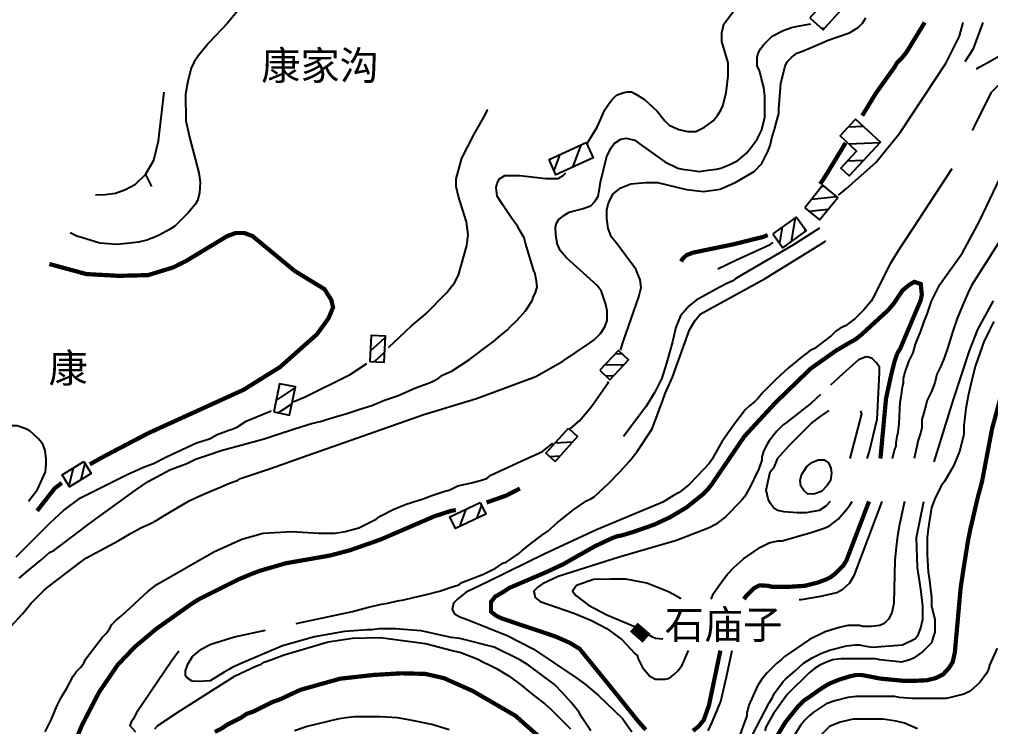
# Model space of a CAD drawing. Extents: x 35515948 to 35520624, y 3302916 to 3308279.
# Drawn here: x 35517177 to 35517751, y 3306052 to 3306470 of the extents above; entities that cross this region are included whole.
import ezdxf

# ---------------------------------------------------------------- set-up
doc = ezdxf.new("R2010")
doc.units = 0
doc.header["$LTSCALE"] = 10000
doc.header["$MEASUREMENT"] = 0
doc.layers.get('0').update_dxf_attribs({"linetype": 'CONTINUOUS'})
for name, color, linetype in [('2111', 7, 'CONTINUOUS'), ('2113', 7, 'CONTINUOUS'), ('8130', 34, 'CONTINUOUS'), ('HY_DX_DGXZ', 3, 'CONTINUOUS')]:
    doc.layers.add(name, color=color, linetype=linetype)
doc.styles.add('仿宋体', font='')
doc.styles.get('仿宋体').set_extended_font_data('文鼎CS仿宋体')

# ---------------------------------------------------------------- blocks, each defined once
blk = doc.blocks.new('1002')
blk.add_lwpolyline([(0, 0), (0.8, 0)])
blk = doc.blocks.new('401')
at = {"const_width": 0.7}
blk.add_lwpolyline([(-0.5, 0), (0.5, 0)], dxfattribs=at)

msp = doc.modelspace()

# ---------------------------------------------------------------- linework, layer by layer
at = {"layer": '2113', "linetype": 'Continuous', "ltscale": 0.005}
for p, q in [((35517652.24, 3306464.87), (35517650.68, 3306464.8)), ((35517675.44, 3306406.88), (35517666.32, 3306406.52)), ((35517508.39, 3306396), (35517503.5, 3306382.88)), ((35517684.93, 3306397.25), (35517666.75, 3306396.53)), ((35517495.92, 3306390.3), (35517492.46, 3306381.01)), ((35517675.34, 3306386.86), (35517665.82, 3306386.48)), ((35517650.85, 3306371.49), (35517652.13, 3306371.63)), ((35517644.76, 3306363.98), (35517659.65, 3306365.54)), ((35517643.12, 3306356.93), (35517654.65, 3306358.14)), ((35517635.02, 3306352.99), (35517632.74, 3306338.89)), ((35517627.26, 3306347.39), (35517625.74, 3306338.04)), ((35517640.76, 3306346.13), (35517640.49, 3306344.49)), ((35517383.92, 3306274.08), (35517392.78, 3306282.18)), ((35517384.31, 3306282.75), (35517384.89, 3306283.28)), ((35517386.21, 3306267.86), (35517392.39, 3306273.51)), ((35517528.6, 3306272.56), (35517532.54, 3306272.68)), ((35517522.36, 3306265.96), (35517533.97, 3306266.29)), ((35517523.05, 3306259.55), (35517527.74, 3306259.69)), ((35517328.24, 3306244.99), (35517339.57, 3306252.43)), ((35517330.2, 3306254.45), (35517330.75, 3306254.81)), ((35517329.48, 3306237.64), (35517337.61, 3306242.98)), ((35517501.49, 3306228.12), (35517500.53, 3306228.07)), ((35517503.43, 3306220.29), (35517493.03, 3306219.74)), ((35517215.21, 3306207.83), (35517212.81, 3306198)), ((35517495.94, 3306211.96), (35517490.17, 3306211.66)), ((35517208.35, 3306205.03), (35517205.78, 3306194.47)), ((35517440.34, 3306180.77), (35517436.63, 3306170.39)), ((35517449.57, 3306183.04), (35517446.77, 3306175.19))]:
    msp.add_line(p, q, dxfattribs=at)
for points in [[(35517643.61, 3306471.24), (35517651.5, 3306464.06), (35517662.09, 3306475.69), (35517654.2, 3306482.87)], [(35517685.36, 3306397.72), (35517666.96, 3306377.79), (35517662.02, 3306382.35), (35517671.26, 3306392.37), (35517661.54, 3306401.34), (35517670.7, 3306411.26)], [(35517511.59, 3306397.46), (35517515.7, 3306388.45), (35517493.66, 3306378.38), (35517489.54, 3306387.39)], [(35517640.66, 3306358.92), (35517649.48, 3306351.77), (35517660.25, 3306365.05), (35517651.42, 3306372.2)], [(35517621.83, 3306343.47), (35517627.73, 3306335.28), (35517641.45, 3306345.18), (35517635.54, 3306353.36)], [(35517383.64, 3306267.98), (35517392.12, 3306267.6), (35517392.81, 3306282.92), (35517384.33, 3306283.31)], [(35517519.49, 3306262.92), (35517525.46, 3306257.28), (35517536.49, 3306268.95), (35517530.51, 3306274.59)], [(35517326.83, 3306238.19), (35517336.21, 3306236.25), (35517339.68, 3306252.96), (35517330.3, 3306254.9)], [(35517500.98, 3306228.58), (35517506.46, 3306223.65), (35517493.21, 3306208.93), (35517487.73, 3306213.85)], [(35517214.6, 3306208.83), (35517218.92, 3306201.72), (35517206.11, 3306193.92), (35517201.78, 3306201.04)], [(35517448.76, 3306184.76), (35517452.1, 3306177.71), (35517434.17, 3306169.23), (35517430.84, 3306176.27)]]:
    msp.add_lwpolyline(points, close=True, dxfattribs=at)
at = {"layer": 'HY_DX_DGXZ', "linetype": 'Continuous', "ltscale": 0.005, "flags": 128}
for points, elevation in [([(35517305.89, 3306475.68), (35517299.54, 3306468.06), (35517288.74, 3306456.63), (35517282.4, 3306449.01), (35517279.85, 3306445.2), (35517277.95, 3306441.39), (35517276.05, 3306433.77), (35517274.77, 3306426.15), (35517274.97, 3306410.31), (35517277.32, 3306399.8), (35517282.61, 3306379.58), (35517283.31, 3306374.02), (35517283.03, 3306367.73), (35517281.76, 3306363.28), (35517280.49, 3306360.74), (35517276.05, 3306355.66), (35517268.42, 3306348.04), (35517265.25, 3306346.14), (35517259.53, 3306342.96), (35517256.99, 3306341.69), (35517251.91, 3306339.79), (35517246.84, 3306338.52), (35517241.76, 3306337.88), (35517234.13, 3306337.25), (35517223.98, 3306337.88), (35517213.81, 3306341.06), (35517210.37, 3306342.18), (35517206.48, 3306343.99)], 405), ([(35517745.88, 3306468.46), (35517740.05, 3306452.4), (35517735.31, 3306445.13)], 435), ([(35517742.29, 3306441.08), (35517744.13, 3306442.16), (35517748.43, 3306444.64), (35517763.14, 3306452.78), (35517766.27, 3306453.45), (35517768.81, 3306453.45), (35517771.98, 3306453.45), (35517775.16, 3306451.55), (35517777.06, 3306449.64), (35517778.97, 3306447.1), (35517781.51, 3306438.85), (35517782.14, 3306435.04), (35517782.78, 3306427.42), (35517782.14, 3306421.7), (35517781.51, 3306415.99), (35517780.87, 3306412.18), (35517780.45, 3306406.46), (35517773.51, 3306378.11), (35517769.42, 3306364.25), (35517760.59, 3306346.93), (35517757.38, 3306341.69), (35517754.97, 3306337.83), (35517739.26, 3306312.92)], 440), ([(35517743.93, 3306351.07), (35517755.93, 3306376.11), (35517760.01, 3306387.56), (35517762.53, 3306400.5), (35517760.27, 3306427.32), (35517758.88, 3306430.36), (35517757.06, 3306431.48), (35517754.54, 3306430.79), (35517750.64, 3306426.88), (35517740.74, 3306406.92), (35517739.56, 3306404.65)], 445), ([(35517221.47, 3306366.46), (35517227.16, 3306366.76), (35517233.22, 3306367.6), (35517239.21, 3306369.68), (35517245.11, 3306372.89), (35517251.1, 3306378.62), (35517255.96, 3306387.13), (35517258.66, 3306398.41), (35517262.09, 3306427.32)], 410), ([(35517727.58, 3306381.91), (35517704.89, 3306347.2), (35517696.91, 3306335.05), (35517691.18, 3306325.85), (35517681.16, 3306305.95), (35517680.03, 3306303.68), (35517675.59, 3306298.6), (35517670.51, 3306293.52), (35517667.33, 3306290.98), (35517664.79, 3306289.08), (35517661.62, 3306287.81), (35517659.08, 3306285.9), (35517656.53, 3306283.36), (35517646.38, 3306275.74), (35517643.84, 3306274.47), (35517638.76, 3306270.66), (35517631.13, 3306264.31), (35517623.52, 3306257.33), (35517615.9, 3306249.71), (35517613.35, 3306246.53), (35517610.81, 3306243.99), (35517608.27, 3306242.09), (35517605.73, 3306239.55), (35517598.75, 3306230.66), (35517591.77, 3306220.5), (35517587.32, 3306212.88), (35517586.05, 3306210.34), (35517584.15, 3306207.8), (35517577.16, 3306200.18), (35517572.08, 3306195.1), (35517566.37, 3306190.65), (35517563.19, 3306188.75), (35517556.78, 3306184.79), (35517517.7, 3306168.42), (35517487.12, 3306154.24), (35517453.39, 3306137.86), (35517440.63, 3306131.6), (35517435.55, 3306127.79), (35517433.01, 3306125.25), (35517432.38, 3306121.44), (35517433.65, 3306118.9), (35517436.82, 3306116.99), (35517441.1, 3306115.5), (35517464.74, 3306106.05), (35517480.18, 3306098.18), (35517505.4, 3306081.17), (35517511.12, 3306076.99), (35517518.74, 3306070.64), (35517532.99, 3306056.95), (35517538.42, 3306049.05)], 445), ([(35517692.54, 3306210.68), (35517693.69, 3306215.63), (35517694.63, 3306217.96), (35517694.63, 3306219.86), (35517695.27, 3306223.67), (35517695.91, 3306226.21), (35517696.54, 3306231.29), (35517697.17, 3306243.99), (35517697.81, 3306248.44), (35517698.45, 3306252.88), (35517699.08, 3306255.42), (35517699.08, 3306257.96), (35517699.72, 3306260.5), (35517702.26, 3306268.12), (35517704.8, 3306273.2), (35517706.06, 3306278.28), (35517709.24, 3306285.9), (35517711.15, 3306290.98), (35517713.05, 3306296.06), (35517715.59, 3306303.68), (35517720.53, 3306313.56), (35517733.88, 3306332.27), (35517743.93, 3306351.07), (35517743.93, 3306351.07)], 445), ([(35517649.43, 3306346.79), (35517634.68, 3306337.29), (35517625.99, 3306332.29), (35517604.22, 3306319.72), (35517600.02, 3306317.02), (35517598.12, 3306315.75), (35517594.3, 3306313.84), (35517590.49, 3306311.94), (35517587.95, 3306310.67), (35517582.24, 3306307.49), (35517576.52, 3306304.32), (35517572.32, 3306300.96), (35517567.23, 3306295.02), (35517564.47, 3306288.24), (35517562.46, 3306279.55), (35517559.07, 3306266.94), (35517556.31, 3306258.24), (35517552.07, 3306249.87), (35517546.77, 3306241.18), (35517533.62, 3306223.75)], 435), ([(35517340.18, 3306113.04), (35517373.32, 3306120.17), (35517382.85, 3306122.71), (35517390.47, 3306124.61), (35517394.28, 3306125.25), (35517399.99, 3306126.52), (35517403.8, 3306127.15), (35517409.52, 3306128.42), (35517417.14, 3306130.33), (35517424.76, 3306132.23), (35517426.66, 3306132.87), (35517430.47, 3306134.14), (35517436.19, 3306136.04), (35517438.09, 3306137.31), (35517450.79, 3306142.39), (35517455.87, 3306144.93), (35517457.78, 3306145.57), (35517462.22, 3306148.74), (35517464.13, 3306149.38), (35517471.75, 3306154.46), (35517473.65, 3306156.36), (35517479.37, 3306160.81), (35517485.08, 3306165.25), (35517488.89, 3306167.79), (35517494.61, 3306172.87), (35517500.32, 3306177.32), (35517504.13, 3306180.49), (35517511.75, 3306185.57), (35517514.3, 3306186.84), (35517516.2, 3306188.11), (35517524.45, 3306195.73), (35517532.08, 3306203.35), (35517537.16, 3306209.07), (35517541.6, 3306214.78), (35517550.49, 3306228.12), (35517556.84, 3306245.26), (35517558.11, 3306249.07), (35517562.51, 3306258.76), (35517572.6, 3306286.8), (35517575.75, 3306292.15), (35517578.9, 3306295.93), (35517617.36, 3306317.03), (35517646.56, 3306335.22), (35517652.29, 3306338.69), (35517653.19, 3306339.28)], 440), ([(35517739.26, 3306312.92), (35517737.18, 3306308.76), (35517734.01, 3306301.14), (35517730.83, 3306293.52), (35517728.29, 3306285.9), (35517725.12, 3306275.74), (35517723.21, 3306270.66), (35517721.3, 3306265.58), (35517718.77, 3306260.5), (35517717.49, 3306255.42), (35517715.59, 3306250.34), (35517713.05, 3306245.26), (35517712.41, 3306242.72), (35517711.15, 3306237.64), (35517709.88, 3306233.83), (35517709.88, 3306228.75), (35517709.24, 3306226.21), (35517707.78, 3306221.57), (35517705.36, 3306210.68)], 440), ([(35517677.62, 3306210.68), (35517678.85, 3306214.25), (35517683.41, 3306233.86), (35517684.47, 3306253.47), (35517684.78, 3306261.63), (35517684.78, 3306264.71), (35517683.09, 3306267.25), (35517680.54, 3306269.8), (35517678.32, 3306270.65), (35517676.94, 3306270.86), (35517672.38, 3306268.95), (35517663.16, 3306260.79), (35517655.91, 3306254.07)], 455), ([(35517650.01, 3306248.6), (35517644.4, 3306243.4), (35517629.87, 3306231.93), (35517629.87, 3306231.93)], 455), ([(35517655.76, 3306185.3), (35517653.09, 3306182.56), (35517649.17, 3306180.02), (35517641.3, 3306178.59), (35517636.22, 3306178.59), (35517628.59, 3306179.22), (35517624.78, 3306179.86), (35517622.24, 3306181.76), (35517620.34, 3306184.3), (35517619.07, 3306186.84), (35517617.8, 3306191.92), (35517620.34, 3306202.72), (35517622.88, 3306205.89), (35517624.78, 3306210.97), (35517631.77, 3306218.59), (35517644.47, 3306231.29), (35517650.19, 3306235.74), (35517655.05, 3306238.98)], 460), ([(35517673.73, 3306238.78), (35517674.31, 3306237.01), (35517667.36, 3306210.68)], 460), ([(35517629.87, 3306231.93), (35517627.96, 3306230.66), (35517624.15, 3306226.85), (35517619.7, 3306221.13), (35517618.44, 3306219.23), (35517616.53, 3306215.42), (35517615.26, 3306211.61), (35517615.26, 3306209.7), (35517613.35, 3306203.99), (35517611.45, 3306200.18), (35517609.55, 3306196.37), (35517607.64, 3306192.56), (35517605.1, 3306188.11), (35517603.2, 3306185.57), (35517593.67, 3306176.05), (35517587.95, 3306171.6), (35517584.15, 3306169.7), (35517564.98, 3306162.12), (35517530.94, 3306152.35), (35517495, 3306141.01), (35517485.72, 3306136.68), (35517483.18, 3306134.77), (35517480.64, 3306132.23), (35517481.27, 3306128.42), (35517484.28, 3306126.21), (35517504.14, 3306119.28), (35517514.23, 3306115.19), (35517523.69, 3306110.15), (35517532.83, 3306103.53), (35517540.33, 3306095.4), (35517541.6, 3306094.13), (35517542.23, 3306092.23), (35517544.77, 3306087.15), (35517549.22, 3306082.07), (35517552.4, 3306080.16), (35517558.11, 3306080.16), (35517560.65, 3306080.8), (35517563.19, 3306082.7), (35517565.73, 3306085.24), (35517568.27, 3306088.42), (35517569.54, 3306091.59), (35517571.97, 3306097.12)], 455), ([(35517585.34, 3306127.52), (35517586.84, 3306130.94), (35517589.86, 3306135.41), (35517593.67, 3306140.49), (35517594.94, 3306142.39), (35517598.75, 3306146.2), (35517604.47, 3306151.28), (35517607.01, 3306153.19), (35517614.62, 3306158.27), (35517619.7, 3306160.81), (35517624.78, 3306162.08), (35517627.33, 3306162.08), (35517645.1, 3306167.16), (35517652.73, 3306169.7), (35517655.27, 3306170.97), (35517660.34, 3306174.78), (35517665.42, 3306180.49), (35517667.33, 3306183.03), (35517668.69, 3306185.3)], 455), ([(35517699.73, 3306185.3), (35517696.54, 3306170.97), (35517695.27, 3306163.35), (35517694.63, 3306158.27), (35517694, 3306150.65), (35517693.37, 3306125.25), (35517692.09, 3306119.53), (35517690.19, 3306115.72), (35517687.65, 3306113.18), (35517685.11, 3306111.91), (35517680.03, 3306111.28), (35517674.95, 3306111.28), (35517673.05, 3306111.91), (35517668.6, 3306111.91), (35517666.06, 3306111.91), (35517663.52, 3306111.28), (35517660.34, 3306110.64), (35517658.39, 3306110.06), (35517652.77, 3306108.25), (35517643.55, 3306103.69), (35517628.59, 3306093.5), (35517626.69, 3306091.59), (35517624.15, 3306089.69), (35517618.44, 3306083.97), (35517615.26, 3306080.16), (35517612.72, 3306076.35), (35517610.18, 3306070.64), (35517607.64, 3306064.92), (35517607.01, 3306062.38), (35517606.37, 3306060.48), (35517606.37, 3306058.57), (35517605.1, 3306054.76), (35517602.56, 3306047.78)], 440), ([(35517637.47, 3306127.27), (35517638.78, 3306127.33), (35517650.23, 3306129.24), (35517659.55, 3306131.47), (35517663.16, 3306133.48), (35517667.4, 3306137.08), (35517670.16, 3306141.85), (35517686.45, 3306185.3)], 445), ([(35517560.25, 3306131.88), (35517547.33, 3306136.92), (35517535.03, 3306139.44), (35517525.89, 3306139.44), (35517515.81, 3306139.12), (35517505.72, 3306135.66), (35517503.5, 3306132.23), (35517505.4, 3306129.69), (35517512.79, 3306123.91), (35517523.69, 3306118.34), (35517539.69, 3306111.63), (35517546.65, 3306107.69), (35517550.36, 3306105.37), (35517552.44, 3306104.44), (35517556.76, 3306104.05)], 460), ([(35517567.46, 3306127.52), (35517567.23, 3306127.86), (35517563.19, 3306130.33), (35517560.25, 3306131.88)], 460), ([(35517514.3, 3306049.68), (35517509.21, 3306057.3), (35517507.31, 3306060.48), (35517505.4, 3306063.02), (35517502.86, 3306066.19), (35517497.78, 3306071.91), (35517492.7, 3306076.99), (35517477.46, 3306088.42), (35517472.38, 3306091.59), (35517457.14, 3306099.21), (35517436.82, 3306104.29), (35517431.74, 3306104.93), (35517413.96, 3306108.74), (35517406.34, 3306109.37), (35517398.72, 3306110.01), (35517393.64, 3306110.01), (35517389.2, 3306110.01), (35517384.75, 3306109.37), (35517382.21, 3306109.37), (35517368.69, 3306108.46), (35517350.99, 3306105.18), (35517332.05, 3306099.85), (35517307.92, 3306089.69), (35517302.2, 3306087.15), (35517300.3, 3306085.88), (35517297.46, 3306084.4), (35517289.3, 3306079.31), (35517282.83, 3306078.79), (35517278.7, 3306079.1), (35517275.84, 3306080.8), (35517274.77, 3306082.18), (35517274.77, 3306085.25), (35517276.15, 3306089.17), (35517278.91, 3306093.62), (35517284.31, 3306098.18), (35517289.62, 3306100.94), (35517303.61, 3306105.18), (35517321.96, 3306109.12)], 440), ([(35517583.51, 3306049.68), (35517586.05, 3306054.76), (35517591.08, 3306067.02), (35517594.47, 3306081.54), (35517597.71, 3306097.12)], 445)]:
    msp.add_lwpolyline(points, dxfattribs=dict(at, elevation=elevation))
at = {"layer": 'HY_DX_DGXZ', "linetype": 'Continuous', "ltscale": 0.005}
for points, elevation in [([(35517512.37, 3306397.35), (35517518.02, 3306406.46), (35517522.43, 3306416.86), (35517524.97, 3306420.43), (35517526.87, 3306422.97), (35517529.41, 3306425.51), (35517533.22, 3306426.78), (35517535.76, 3306427.42), (35517538.3, 3306427.42), (35517540.84, 3306426.15), (35517545.92, 3306422.97), (35517553.54, 3306415.99), (35517557.99, 3306410.27), (35517560.53, 3306407.73), (35517566.24, 3306405.19), (35517571.32, 3306403.92), (35517576.4, 3306403.92), (35517581.48, 3306406.46), (35517586.56, 3306410.27), (35517589.1, 3306413.45), (35517591.01, 3306416.62), (35517592.28, 3306419.16), (35517594.18, 3306426.78), (35517594.82, 3306431.86), (35517595.45, 3306436.94), (35517595.45, 3306444.56), (35517591.64, 3306457.26), (35517591.64, 3306462.34), (35517592.91, 3306467.42), (35517598.63, 3306475.04)], 410), ([(35517531.72, 3306274.71), (35517533.55, 3306280.31), (35517542.58, 3306306.32), (35517543.97, 3306311.79), (35517543.45, 3306316.21), (35517540.76, 3306322.64), (35517529.33, 3306337.89), (35517526.52, 3306341.47), (35517524.44, 3306346.68), (35517523.74, 3306352.5), (35517523.74, 3306357.7), (35517524.61, 3306361.87), (35517527.39, 3306367.17), (35517531.99, 3306370.64), (35517537.98, 3306373.15), (35517546.66, 3306373.85), (35517553.6, 3306373.85), (35517570.79, 3306369.68), (35517580.94, 3306368.55), (35517590.75, 3306369.94), (35517599.95, 3306374.02), (35517610.8, 3306380.27), (35517615.32, 3306385.05), (35517618.79, 3306392.16), (35517620.22, 3306395.67), (35517621.49, 3306400.75), (35517622.76, 3306405.19), (35517624.03, 3306409.64), (35517625.3, 3306414.72), (35517625.3, 3306417.26), (35517625.93, 3306424.88), (35517626.57, 3306432.5), (35517629.11, 3306442.66), (35517630.38, 3306445.2), (35517632.92, 3306447.74), (35517636.09, 3306450.28), (35517639.27, 3306451.55), (35517646.89, 3306454.72), (35517654.51, 3306457.9), (35517659.59, 3306459.8), (35517667.21, 3306462.34), (35517672.29, 3306465.52), (35517674.83, 3306468.06), (35517676.73, 3306471.23)], 420), ([(35517171.39, 3306111.28), (35517178.38, 3306118.9), (35517183.46, 3306125.25), (35517191.08, 3306132.87), (35517193.62, 3306134.77), (35517199.33, 3306139.22), (35517201.87, 3306141.12), (35517205.05, 3306143.66), (35517212.67, 3306149.38), (35517216.16, 3306152.03), (35517234.89, 3306162.08), (35517242.51, 3306166.52), (35517248.23, 3306169.7), (35517253.94, 3306172.24), (35517257.75, 3306174.14), (35517261.56, 3306176.68), (35517269.18, 3306181.13), (35517276.8, 3306185.57), (35517280.61, 3306187.48), (35517286.33, 3306190.02), (35517295.85, 3306193.83), (35517299.66, 3306195.73), (35517303.47, 3306197), (35517305.38, 3306197.64), (35517307.28, 3306198.91), (35517324.43, 3306204.62), (35517328.24, 3306205.89), (35517343.28, 3306211.21), (35517415.47, 3306236.72), (35517446.68, 3306246.17), (35517481.67, 3306259.08), (35517497.74, 3306268.22), (35517513.5, 3306278.93), (35517516.2, 3306280.82), (35517520.01, 3306284.63), (35517522.55, 3306288.44), (35517523.82, 3306292.25), (35517523.82, 3306297.97), (35517523.19, 3306301.78), (35517520.65, 3306309.4), (35517520.42, 3306309.77), (35517518.01, 3306313), (35517499.87, 3306329.23), (35517496.14, 3306333.66), (35517494.32, 3306337.74), (35517493.62, 3306343.04), (35517493.34, 3306347.27), (35517493.85, 3306349.31), (35517495.12, 3306351.85), (35517498.3, 3306354.39), (35517501.47, 3306356.3), (35517509.09, 3306358.2), (35517514.17, 3306360.11), (35517516.71, 3306362.65), (35517518.62, 3306365.82), (35517519.25, 3306369), (35517519.89, 3306374.08), (35517523.7, 3306389.32), (35517526.24, 3306394.4), (35517528.14, 3306396.94), (35517531.95, 3306399.48), (35517535.13, 3306400.11), (35517540.21, 3306398.84), (35517542.75, 3306396.94), (35517557.99, 3306386.14), (35517565.61, 3306382.33), (35517568.15, 3306381.7), (35517573.23, 3306381.06), (35517578.31, 3306380.43), (35517583.39, 3306381.06), (35517588.47, 3306381.7), (35517591.01, 3306382.33), (35517596.09, 3306384.24), (35517601.17, 3306386.78), (35517606.25, 3306391.22), (35517608.79, 3306394.4), (35517612.6, 3306399.48), (35517615.14, 3306404.56), (35517617.04, 3306412.18), (35517617.04, 3306424.88), (35517616.41, 3306429.96), (35517615.14, 3306435.04), (35517613.87, 3306440.12), (35517612.6, 3306442.66), (35517612.6, 3306447.74), (35517613.23, 3306450.28), (35517614.5, 3306452.82), (35517616.41, 3306455.36), (35517621.49, 3306460.44), (35517627.84, 3306463.61), (35517632.92, 3306465.52), (35517635.46, 3306466.15), (35517644.21, 3306467.57)], 415), ([(35517660.58, 3306366.41), (35517665.4, 3306370.38), (35517682.67, 3306385.74), (35517697.08, 3306403.45), (35517724.25, 3306444.59), (35517732.06, 3306460.39), (35517734.24, 3306468.46)], 430), ([(35517394.59, 3306276.38), (35517408.25, 3306289.08), (35517416.5, 3306296.06), (35517429.2, 3306308.76), (35517431.11, 3306311.3), (35517433.65, 3306314.48), (35517436, 3306319.09), (35517440.88, 3306336.61), (35517441.72, 3306342.86), (35517440.85, 3306350.59), (35517435.99, 3306365.52), (35517434.6, 3306371.5), (35517434.6, 3306375.93), (35517438.07, 3306388.26), (35517445.19, 3306402.06), (35517451.87, 3306413.78), (35517453.26, 3306416.73), (35517453.28, 3306416.89)], 405), ([(35517176.47, 3306139.85), (35517181.55, 3306144.3), (35517189.17, 3306150.65), (35517194.25, 3306155.09), (35517196.79, 3306156.36), (35517212.03, 3306167.79), (35517217.11, 3306171.6), (35517245.05, 3306191.92), (35517252.67, 3306197), (35517265.37, 3306203.99), (35517275.53, 3306207.8), (35517280.61, 3306210.34), (35517288.23, 3306212.88), (35517295.85, 3306215.42), (35517321.25, 3306222.4), (35517328.87, 3306224.94), (35517339.03, 3306228.12), (35517349.19, 3306231.29), (35517354.27, 3306232.56), (35517364.43, 3306235.74), (35517369.51, 3306237.01), (35517377.13, 3306239.55), (35517384.75, 3306242.09), (35517392.37, 3306245.26), (35517399.99, 3306247.8), (35517410.15, 3306252.25), (35517420.31, 3306256.06), (35517424.12, 3306257.96), (35517426.66, 3306259.87), (35517432.29, 3306262.48), (35517442.47, 3306269.27), (35517454.6, 3306278.28), (35517456.51, 3306279.55), (35517460.95, 3306283.36), (35517464.76, 3306286.54), (35517466.67, 3306288.44), (35517470.48, 3306292.25), (35517475.56, 3306297.97), (35517479.37, 3306303.68), (35517480, 3306304.95), (35517480, 3306305.59), (35517481.27, 3306308.13), (35517482.53, 3306311.88), (35517482.22, 3306315.48), (35517481.16, 3306320.57), (35517480.81, 3306321.1), (35517475.66, 3306338.05), (35517474.8, 3306341.06), (35517472.26, 3306345.5), (35517470.99, 3306348.04), (35517467.18, 3306353.12), (35517462.1, 3306360.74), (35517458.92, 3306365.82), (35517458.29, 3306370.9), (35517458.92, 3306373.44), (35517460.2, 3306375.98), (35517463.37, 3306377.89), (35517467.18, 3306377.89), (35517472.26, 3306377.89), (35517487.63, 3306376.11), (35517494.75, 3306376.11), (35517497.96, 3306377.93), (35517499.38, 3306379.51)], 410), ([(35517589.39, 3306322.87), (35517600.39, 3306328.19), (35517620.15, 3306337.19), (35517622.02, 3306338.35)], 430), ([(35517717.1, 3306208.7), (35517728.56, 3306245.63), (35517737.99, 3306274.25), (35517743.08, 3306286.86), (35517749.87, 3306299.48), (35517752.22, 3306303.93)], 435), ([(35517752.42, 3306291.62), (35517749.88, 3306286.54), (35517748.61, 3306284), (35517746.69, 3306280.19), (35517741.62, 3306265.58), (35517739.72, 3306257.96), (35517738.45, 3306252.88), (35517737.18, 3306247.8), (35517735.91, 3306240.18), (35517735.27, 3306235.1), (35517734.64, 3306230.02), (35517734.64, 3306224.94), (35517732.1, 3306214.78), (35517728.92, 3306207.16), (35517727.66, 3306204.62), (35517723.21, 3306197), (35517721.3, 3306194.46), (35517717.49, 3306186.84), (35517715.59, 3306181.76), (35517714.32, 3306174.14), (35517713.69, 3306169.06), (35517713.05, 3306163.98), (35517713.05, 3306153.82), (35517713.69, 3306143.66), (35517714.32, 3306138.58), (35517714.95, 3306133.5), (35517715.59, 3306128.42), (35517715.59, 3306123.34), (35517717.49, 3306115.72), (35517717.49, 3306110.64), (35517717.49, 3306108.1), (35517716.86, 3306105.56), (35517715.59, 3306101.75), (35517710.51, 3306096.67), (35517705.43, 3306092.86), (35517702.89, 3306091.59), (35517697.81, 3306090.32), (35517692.73, 3306090.96), (35517685.11, 3306091.59), (35517682.57, 3306092.23), (35517662.25, 3306092.23), (35517657.17, 3306091.59), (35517652.09, 3306089.69), (35517649.55, 3306088.42), (35517646.38, 3306086.51), (35517643.2, 3306083.97), (35517630.5, 3306071.27), (35517626.69, 3306066.19), (35517623.52, 3306061.75), (35517622.24, 3306059.84), (35517617.8, 3306052.22), (35517617.16, 3306049.68)], 430), ([(35517338.24, 3306244.18), (35517345.37, 3306247.11), (35517372.08, 3306260.26), (35517381.85, 3306266.91)], 405), ([(35517502.27, 3306228.41), (35517507.55, 3306233.02), (35517514.55, 3306241.5), (35517524.3, 3306255.17), (35517524.8, 3306256.28)], 420), ([(35517174.57, 3306152.55), (35517194.89, 3306172.87), (35517202.51, 3306179.86), (35517212.67, 3306187.48), (35517240.61, 3306201.45), (35517250.77, 3306205.89), (35517255.85, 3306207.8), (35517263.47, 3306211.61), (35517281.25, 3306219.86), (35517288.87, 3306222.4), (35517293.31, 3306224.94), (35517300.3, 3306227.48), (35517302.84, 3306228.12), (35517305.38, 3306229.39), (35517310.6, 3306232.8), (35517325.31, 3306238.86)], 405), ([(35517181.89, 3306185.39), (35517187.22, 3306192.42), (35517191.99, 3306202.7), (35517192.35, 3306207.8), (35517192.35, 3306210.34), (35517191.71, 3306215.42), (35517190.44, 3306219.23), (35517187.9, 3306222.4), (35517182.82, 3306226.85), (35517180.28, 3306228.12), (35517175.2, 3306230.02), (35517170.12, 3306230.02), (35517165.04, 3306230.66), (35517159.96, 3306230.66), (35517154.88, 3306228.12), (35517154.63, 3306227.92)], 395), ([(35517191.71, 3306049.05), (35517195.52, 3306056.67), (35517198.7, 3306064.29), (35517201.24, 3306069.37), (35517204.41, 3306074.45), (35517208.22, 3306082.07), (35517210.13, 3306084.61), (35517212.67, 3306087.15), (35517214.57, 3306089.69), (35517215.84, 3306092.23), (35517225.37, 3306104.93), (35517227.91, 3306107.47), (35517229.81, 3306110.01), (35517231.08, 3306112.55), (35517233.62, 3306115.09), (35517236.8, 3306117.63), (35517252.67, 3306132.23), (35517257.77, 3306136.28), (35517291.5, 3306155.49), (35517307.89, 3306163.05), (35517320.5, 3306166.51), (35517337.52, 3306167.46), (35517353.28, 3306166.51), (35517363.05, 3306166.51), (35517369.04, 3306167.46), (35517377.13, 3306169.7), (35517382.21, 3306172.24), (35517387.29, 3306174.78), (35517389.83, 3306176.68), (35517397.45, 3306180.49), (35517405.07, 3306183.67), (35517415.23, 3306186.84), (35517420.31, 3306188.75), (35517427.93, 3306191.29), (35517430.47, 3306191.92), (35517435.55, 3306194.46), (35517443.81, 3306196.37), (35517448.89, 3306197.64), (35517452.7, 3306198.91), (35517455.24, 3306200.81), (35517457.78, 3306202.08), (35517473.02, 3306209.07), (35517485.72, 3306214.78), (35517491.88, 3306219.68)], 420), ([(35517607.01, 3306042.06), (35517619.7, 3306066.17), (35517621.61, 3306069.37), (35517622.88, 3306071.91), (35517627.96, 3306078.89), (35517629.23, 3306080.16), (35517634.95, 3306085.24), (35517640.02, 3306089.69), (35517645.1, 3306092.86), (35517650.19, 3306095.4), (35517655.27, 3306097.31), (35517665.42, 3306099.85), (35517670.51, 3306100.48), (35517673.05, 3306100.48), (35517675.59, 3306099.85), (35517680.66, 3306099.21), (35517690.83, 3306099.85), (35517698.45, 3306100.48), (35517706.06, 3306104.29), (35517707.97, 3306106.83), (35517709.24, 3306110.64), (35517710.51, 3306115.72), (35517710.51, 3306123.34), (35517709.88, 3306128.42), (35517709.24, 3306133.5), (35517708.6, 3306138.58), (35517707.34, 3306146.2), (35517706.7, 3306163.98), (35517711.16, 3306185.3)], 435), ([(35517256.48, 3306050.95), (35517258.39, 3306052.86), (35517271.72, 3306061.75), (35517304.14, 3306082.18), (35517316.75, 3306088.01), (35517319.35, 3306089.05), (35517321.25, 3306090.32), (35517325.06, 3306091.59), (35517333.08, 3306094.7), (35517358.93, 3306102.26), (35517373.43, 3306104.47), (35517389.82, 3306104.78), (35517416.62, 3306101.32), (35517433.01, 3306096.91), (35517437.46, 3306096.04), (35517446.98, 3306092.23), (35517450.79, 3306090.32), (35517454.6, 3306088.42), (35517458.41, 3306086.51), (35517466.03, 3306082.07), (35517473.65, 3306076.35), (35517477.46, 3306073.18), (35517481.27, 3306070), (35517486.99, 3306065.56), (35517490.8, 3306062.38), (35517502.23, 3306050.95)], 435), ([(35517754.33, 3306098.58), (35517749.88, 3306088.42), (35517749.24, 3306085.88), (35517747.98, 3306083.34), (35517744.16, 3306078.26), (35517738.45, 3306073.18), (35517734.64, 3306071.27), (35517724.48, 3306068.73), (35517711.78, 3306068.73), (35517706.7, 3306068.73), (35517704.16, 3306068.73), (35517696.54, 3306069.37), (35517694, 3306070), (35517671.14, 3306070), (35517666.06, 3306069.37), (35517658.44, 3306067.46), (35517653.36, 3306065.56), (35517645.74, 3306060.48), (35517643.2, 3306058.57), (35517640.66, 3306056.03), (35517638.12, 3306052.86), (35517634.31, 3306046.51)], 420), ([(35517270.74, 3306096.68), (35517266.48, 3306090.87), (35517245.67, 3306060.32), (35517243.78, 3306056.67), (35517242.51, 3306054.76), (35517241.88, 3306052.86), (35517245.05, 3306049.05)], 435), ([(35517430.47, 3306050.32), (35517420.31, 3306053.49), (35517407.61, 3306056.03), (35517399.99, 3306057.3), (35517389.83, 3306057.94), (35517374.59, 3306057.94), (35517369.51, 3306057.3), (35517364.43, 3306056.67), (35517346.65, 3306052.22), (35517339.03, 3306049.68)], 420), ([(35517707.34, 3306050.95), (35517699.72, 3306054.13), (35517694.63, 3306055.4), (35517687.02, 3306056.67), (35517669.23, 3306056.67), (35517661.62, 3306054.76), (35517655.27, 3306052.22), (35517650.19, 3306047.14)], 415)]:
    msp.add_lwpolyline(points, dxfattribs=dict(at, elevation=elevation))
at = {"layer": 'HY_DX_DGXZ', "linetype": 'Continuous', "ltscale": 0.005, "const_width": 2.5}
for points, elevation in [([(35517674.66, 3306413.37), (35517682.73, 3306426.62), (35517693.76, 3306442.05), (35517695.15, 3306444.56), (35517698.32, 3306447.74), (35517700.86, 3306450.91), (35517711.57, 3306468.46)], 425), ([(35517649.75, 3306372.94), (35517651.84, 3306375.91), (35517664.83, 3306397.24)], 425), ([(35517194.24, 3306325.65), (35517216.05, 3306319.72), (35517235.13, 3306318.66), (35517252.52, 3306319.09), (35517267.14, 3306323.54), (35517275.48, 3306327.71), (35517299.36, 3306342.17), (35517304.4, 3306343.99), (35517309.43, 3306343.99), (35517314.29, 3306342.17), (35517339.28, 3306321.51), (35517356.82, 3306310.82), (35517360.85, 3306304.46), (35517361.91, 3306300.01), (35517359.15, 3306293.44), (35517352.37, 3306284.11), (35517330.53, 3306264.71), (35517308.91, 3306251.25), (35517252.83, 3306225.7), (35517227.08, 3306212.24), (35517218.11, 3306207.21)], 400), ([(35517567.61, 3306327.12), (35517568.27, 3306328.37), (35517570.79, 3306330.88), (35517574.51, 3306332.34), (35517598.56, 3306337.31), (35517616.01, 3306341.65), (35517618.8, 3306342.77)], 425), ([(35517757.44, 3306250.58), (35517751.45, 3306228.53), (35517745.44, 3306197), (35517742.9, 3306187.48), (35517738.45, 3306168.43), (35517737.18, 3306162.08), (35517734.64, 3306146.2), (35517732.85, 3306134.4), (35517729.39, 3306095.97), (35517728.13, 3306090.3), (35517725.92, 3306086.84), (35517722.45, 3306083.06), (35517718.04, 3306080.85), (35517712.99, 3306079.59), (35517706.37, 3306079.28), (35517698.81, 3306079.28), (35517685.57, 3306080.54), (35517674.31, 3306082.7), (35517671.14, 3306082.7), (35517667.97, 3306082.07), (35517661.62, 3306080.16), (35517655.27, 3306077.62), (35517652.09, 3306075.72), (35517648.28, 3306073.18), (35517643.84, 3306070), (35517640.02, 3306067.46), (35517636.85, 3306064.29), (35517629.23, 3306054.76), (35517621.61, 3306042.06)], 425), ([(35517201.58, 3306196.25), (35517197.29, 3306192.95), (35517186.98, 3306179.72)], 400), ([(35517452.62, 3306184.67), (35517464.09, 3306188.71), (35517472.34, 3306192.91)], 425), ([(35517204.96, 3306032.37), (35517213.61, 3306053.24), (35517223.68, 3306072.64), (35517234.6, 3306088.64), (35517244.67, 3306099.24), (35517257.39, 3306109.95), (35517278.07, 3306124.61), (35517283.15, 3306127.79), (35517306.01, 3306139.22), (35517313.63, 3306142.39), (35517318.71, 3306144.3), (35517333.95, 3306148.74), (35517359.9, 3306153.28), (35517371.88, 3306156.43), (35517389.85, 3306162.73), (35517422, 3306176.59), (35517431.77, 3306179.74), (35517434.48, 3306180.25)], 425), ([(35517486.77, 3306043.49), (35517469.6, 3306058.65), (35517444.38, 3306073.28), (35517427.36, 3306080.84), (35517416.33, 3306083.36), (35517402.14, 3306083.68), (35517386.07, 3306082.73), (35517366.21, 3306080.53), (35517342.57, 3306073.91), (35517330.14, 3306068.1), (35517326.33, 3306066.83), (35517314.9, 3306061.11), (35517311.09, 3306059.84), (35517307.28, 3306057.3), (35517299.66, 3306053.49), (35517295.85, 3306050.95), (35517292.04, 3306049.05)], 425)]:
    msp.add_lwpolyline(points, dxfattribs=dict(at, elevation=elevation))
at = {"layer": 'HY_DX_DGXZ', "linetype": 'Continuous', "ltscale": 0.005, "const_width": 2.5, "elevation": 450, "flags": 128}
for points in [[(35517695.27, 3306272.57), (35517697.17, 3306275.74), (35517709.24, 3306304.32), (35517709.88, 3306307.49), (35517709.24, 3306313.84), (35517705.43, 3306315.11), (35517702.26, 3306313.21), (35517698.45, 3306310.03), (35517693.37, 3306302.41), (35517690.19, 3306298.6), (35517674.31, 3306284), (35517671.14, 3306281.46), (35517659.28, 3306274.51), (35517644.15, 3306263.8), (35517623.35, 3306243.65), (35517605.06, 3306223.8), (35517585.52, 3306195.14), (35517583.51, 3306192.56), (35517580.34, 3306189.38), (35517577.16, 3306186.84), (35517570.81, 3306181.76), (35517561.28, 3306176.05), (35517551.76, 3306171.6), (35517539.06, 3306167.16), (35517532.71, 3306165.25), (35517529.53, 3306164.62), (35517526.36, 3306163.35), (35517516.84, 3306158.9), (35517497.78, 3306148.11), (35517488.26, 3306143.66), (35517466.03, 3306134.14), (35517462.22, 3306131.6), (35517457.78, 3306129.06), (35517455.24, 3306125.88), (35517455.24, 3306120.17), (35517458.41, 3306117.63), (35517461.59, 3306116.13), (35517493.42, 3306105.42), (35517501.94, 3306101.64), (35517507.61, 3306098.18), (35517528.1, 3306072.98), (35517541.97, 3306055.66), (35517546.7, 3306050.3)], [(35517685.42, 3306210.68), (35517688.7, 3306245.95), (35517691.78, 3306260.26), (35517693.69, 3306267.78), (35517695.27, 3306272.57), (35517695.27, 3306272.57)], [(35517604.76, 3306127.52), (35517605.92, 3306129.24), (35517610.69, 3306134.01), (35517614.08, 3306135.71), (35517619.07, 3306135.41), (35517621.61, 3306134.77), (35517624.78, 3306134.77), (35517630.5, 3306134.77), (35517640.66, 3306135.41), (35517648.28, 3306137.31), (35517653.36, 3306139.22), (35517655.9, 3306140.49), (35517658.44, 3306142.39), (35517663.52, 3306147.47), (35517665.42, 3306150.65), (35517678.67, 3306185.3)], [(35517574.62, 3306049.68), (35517577.8, 3306052.22), (35517580.97, 3306056.03), (35517584.08, 3306064.79), (35517590.81, 3306097.12)]]:
    msp.add_lwpolyline(points, dxfattribs=at)
at = {"layer": 'HY_DX_DGXZ', "linetype": 'Continuous', "ltscale": 0.005, "elevation": 465, "flags": 128}
msp.add_lwpolyline([(35517646.09, 3306189.56), (35517642.38, 3306189.87), (35517640.16, 3306191.78), (35517638.46, 3306194.33), (35517637.93, 3306197.93), (35517638.78, 3306201.11), (35517641.85, 3306205.88), (35517644.93, 3306208.32), (35517648.53, 3306209.8), (35517652.24, 3306209.8), (35517654.78, 3306208.1), (35517656.16, 3306205.03), (35517656.48, 3306201.96), (35517655.84, 3306197.72), (35517653.94, 3306194.64), (35517650.55, 3306191.25)], close=True, dxfattribs=at)

# ---------------------------------------------------------------- block references
at = {"layer": '2111', "linetype": 'Continuous', "ltscale": 0.005, "xscale": 10, "yscale": 10, "zscale": 10, "rotation": 318.9684661203861}
msp.add_blockref('401', (35517543.4, 3306107.69), dxfattribs=at)
at = {"layer": '8130', "linetype": 'Continuous', "ltscale": 0.005, "xscale": 10, "yscale": 10, "zscale": 10, "rotation": 295.6967523240521}
msp.add_blockref('1002', (35517251.1, 3306378.62, 410), dxfattribs=at)

# ---------------------------------------------------------------- texts
at = {"layer": '2113', "linetype": 'Continuous', "ltscale": 0.005, "style": '仿宋体'}
for s, p in [('康家沟', (35517319.44, 3306434.54, 3306519.62)), ('康', (35517193.77, 3306255.6, 3306519.62)), ('石庙子', (35517557.9, 3306104, 3306519.62))]:
    msp.add_text(s, height=17, dxfattribs=at).set_placement(p)

doc.saveas('drawing.dxf')
